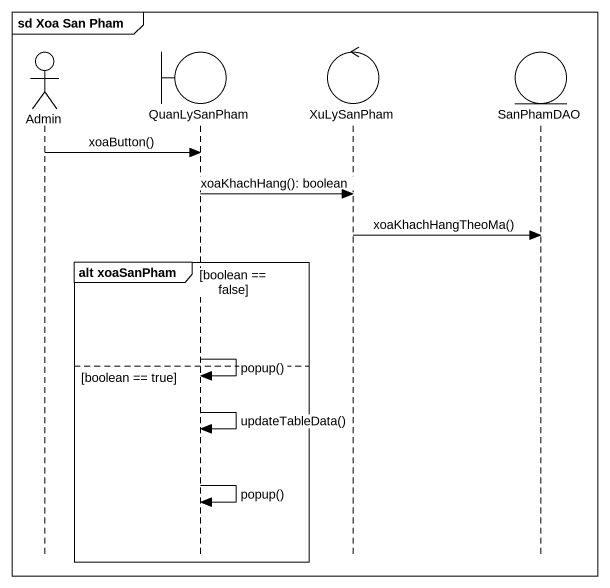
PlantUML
@startuml
mainframe sd Xoa San Pham
hide footbox
actor Admin
boundary QuanLySanPham
control XuLySanPham
entity SanPhamDAO

Admin -> QuanLySanPham : xoaButton()
QuanLySanPham -> XuLySanPham : xoaKhachHang(): boolean
XuLySanPham -> SanPhamDAO : xoaKhachHangTheoMa()
group alt xoaSanPham [boolean == false]
  QuanLySanPham -> QuanLySanPham : popup()
else boolean == true
  QuanLySanPham -> QuanLySanPham : updateTableData()
  QuanLySanPham -> QuanLySanPham : popup()
end
@enduml
